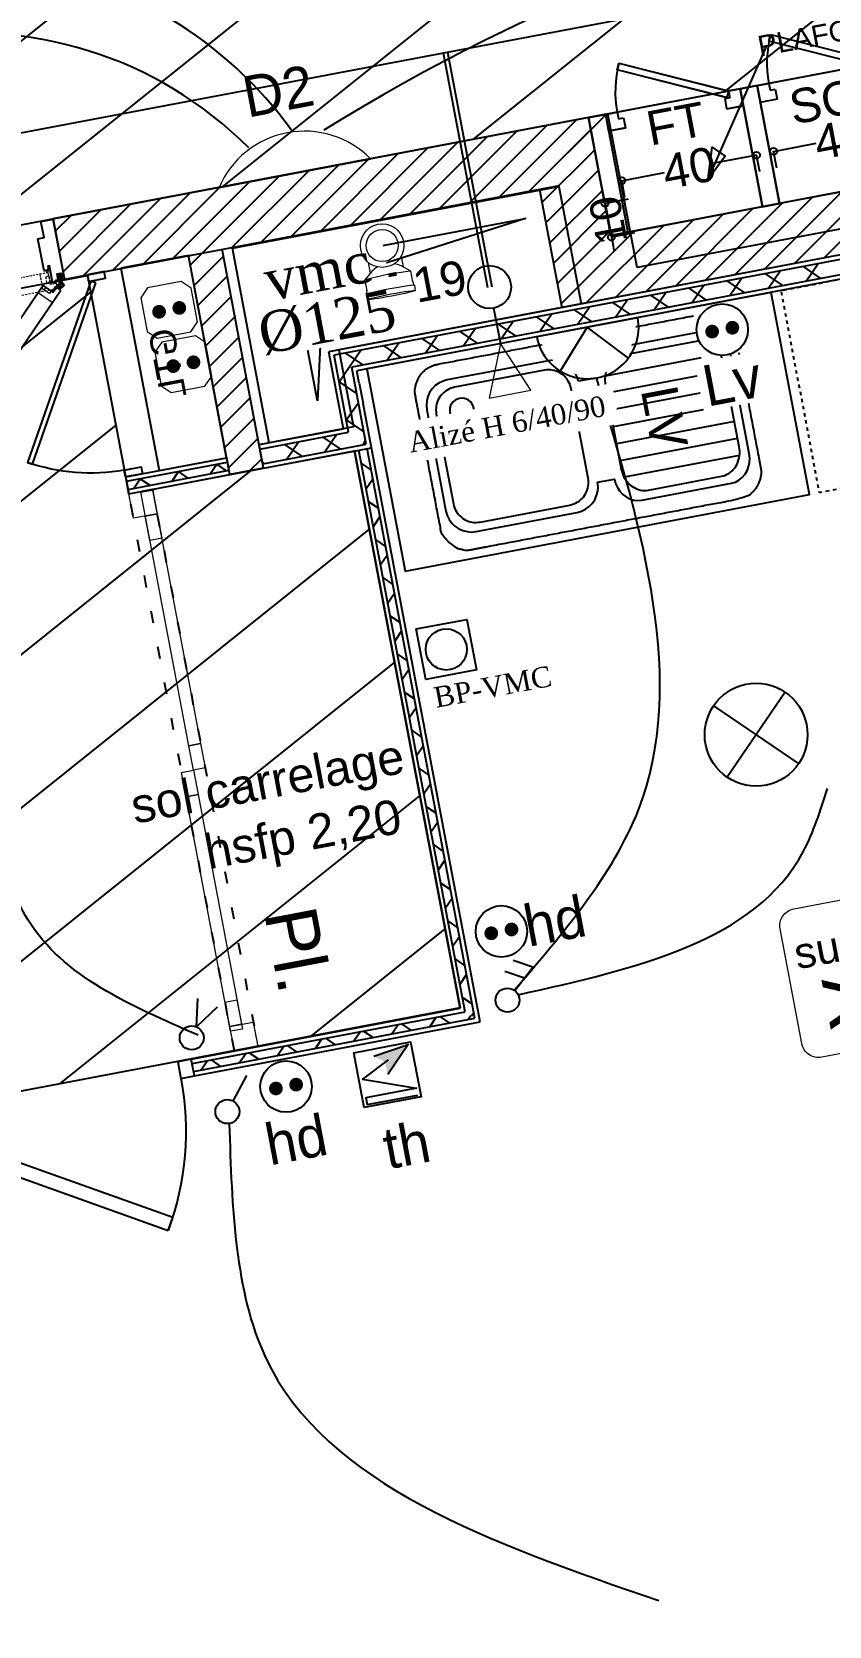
# Model space of a CAD drawing. Header units: centimetres. Extents: x 197412 to 267601, y -375791 to -305433.
# Drawn here: x 236331 to 238656, y -342435 to -337787 of the extents above; entities that cross this region are included whole.
import ezdxf

# ---------------------------------------------------------------- set-up
doc = ezdxf.new("R2010")
doc.units = ezdxf.units.CM
doc.header["$PDMODE"] = 67
for name, pattern in [('Style de ligne -1', [0.41664, 0.20828, -0.20836]), ('Style de ligne -16', [0.192476, 0.123031, -0.069444]), ('Style de ligne -5', [0.20828, 0.069425, -0.138855])]:
    doc.linetypes.add(name, pattern=pattern)
for name, color, linetype in [('3-BAT C-Niveau 0', 250, 'Continuous'), ('prlm-EAU-CHU', 42, 'Continuous'), ('prlm-GT', 242, 'Continuous'), ('prlm-VMC', 62, 'Continuous')]:
    doc.layers.add(name, color=color, linetype=linetype)
for name, color, linetype, lineweight in [('FAUX PLAFOND', 9, 'Continuous', 25), ('prlm-ELEC-CFA', 1, 'Continuous', 25), ('prlm-ELEC-CFO', 1, 'Continuous', 25), ('prlm-TELECOM', 3, 'Continuous', 25), ('RESERAVTION', 5, 'Continuous', 25)]:
    doc.layers.add(name, color=color, linetype=linetype, lineweight=lineweight)
doc.styles.add('Arial', font='arial.ttf')
doc.styles.add('Geneva', font='arial.ttf')
doc.styles.add('Helvetica', font='arial.ttf')
doc.styles.add('prlm-elec-cfa', font='comic.ttf', dxfattribs={"height": 12})
doc.styles.add('prlm-elec-cfo', font='comic.ttf', dxfattribs={"height": 12})
doc.styles.add('prlm-sejc', font='arial.ttf', dxfattribs={"height": 20})
doc.styles.add('prlm-vmc', font='pala.ttf', dxfattribs={"height": 14})
doc.styles.get("Standard").update_dxf_attribs({"font": 'ARIALUNI.TTF', "height": 100})
doc.dimstyles.new('IS cotation 1_20ème', dxfattribs={"dimtxt": 90, "dimasz": 20, "dimexe": 0, "dimexo": 0, "dimgap": 3, "dimtad": 0, "dimdec": 0, "dimtxsty": 'Arial', "dimblk": 'ORIGIN', "dimcen": 0, "dimdle": 10, "dimclrd": 256, "dimclre": 256, "dimclrt": 256, "dimazin": 0, "dimtfac": 1, "dimtdec": 0, "dimtix": 1, "dimtmove": 0, "dimatfit": 0, "dimldrblk": 'ORIGIN', "dimfxl": 10, "dimfrac": 2, "dimtolj": 1, "dimlwd": -1, "dimlwe": 25, "dimarcsym": 0})
doc.dimstyles.get("Standard").update_dxf_attribs({"dimtxt": 100, "dimasz": 20, "dimexe": 0.18, "dimexo": 0.0625, "dimgap": 0, "dimtad": 0, "dimtoh": 1, "dimdec": 0, "dimlfac": 0.1, "dimzin": 0, "dimdsep": 46, "dimtxsty": 'Arial', "dimblk": 'ORIGIN', "dimcen": 0.09, "dimclrd": 256, "dimclre": 256, "dimclrt": 256, "dimadec": 0, "dimazin": 0, "dimtfac": 1, "dimtdec": 0, "dimtofl": 0, "dimtmove": 0, "dimatfit": 3, "dimldrblk": 'ORIGIN', "dimfxl": 1, "dimtolj": 1, "dimtzin": 0, "dimlwd": -1, "dimlwe": 25, "dimarcsym": 0})
pattern_1 = [(45, (82627.55, 127994.637), (-31.2347524, 39.0434405), [])]
pattern_2 = [(218.65981, (82441.66, 127994.64), (-199.24783, 287.75041), [])]
pattern_3 = [(55.7236, (0, 0), (-1487.395, 1013.734), []), (55.7236, (98.3, 18.6), (-1487.395, 1013.734), []), (55.7236, (196.5, 37.2), (-1487.395, 1013.734), [])]

# ---------------------------------------------------------------- blocks, each defined once
blk = doc.blocks.new('xi.lumd2')
at = {"layer": 'prlm-ELEC-CFO', "color": 0}
blk.add_line((0, 22.49), (0, -22.49), dxfattribs=at)
at = {"layer": 'prlm-ELEC-CFO', "color": 0, "linetype": 'ByBlock', "lineweight": 13}
blk.add_arc((-15.08, 0), 27.08, 303.8441, 56.1559, dxfattribs=at)
blk = doc.blocks.new('xi.LV')
at = {"color": 0, "lineweight": 5}
blk.add_wipeout([(-7.5, -7.5), (7.5, -7.5), (7.5, 7.5), (-7.5, 7.5)], dxfattribs=at).dxf.layer = 'prlm-ELEC-CFO'
at = {"layer": 'prlm-ELEC-CFO', "color": 0, "linetype": 'ByBlock', "lineweight": 5, "const_width": 2}
for points in [[(-4, 0, 1), (-2, 0, 1)], [(2, 0, 1), (4, 0, 1)]]:
    blk.add_lwpolyline(points, format="xyb", close=True, dxfattribs=at)
at = {"layer": 'prlm-ELEC-CFO', "color": 0, "linetype": 'ByBlock', "lineweight": -2}
blk.add_circle((0, 0), 7.5, dxfattribs=at)
blk = doc.blocks.new('xi.PCHD')
at = {"color": 0, "lineweight": 5}
blk.add_wipeout([(-7.5, -7.5), (7.5, -7.5), (7.5, 7.5), (-7.5, 7.5)], dxfattribs=at).dxf.layer = 'prlm-ELEC-CFO'
at = {"layer": 'prlm-ELEC-CFO', "color": 0, "linetype": 'ByBlock', "lineweight": 5, "const_width": 2}
for points in [[(-4, 0, 1), (-2, 0, 1)], [(2, 0, 1), (4, 0, 1)]]:
    blk.add_lwpolyline(points, format="xyb", close=True, dxfattribs=at)
at = {"layer": 'prlm-ELEC-CFO', "color": 0, "linetype": 'ByBlock', "lineweight": -2}
blk.add_circle((0, 0), 7.5, dxfattribs=at)
blk = doc.blocks.new('xi.DA')
at = {"layer": 'prlm-ELEC-CFO', "color": 0}
for points in [[(0.61, -1.67), (7.04, 4.05), (1.81, 7.01)], [(4.05, 1.39), (-1.17, 4.34)]]:
    blk.add_lwpolyline(points, dxfattribs=at)
blk.add_circle((-2, -4), 3.5, dxfattribs=at)
blk = doc.blocks.new('xi.SA')
at = {"layer": 'prlm-ELEC-CFO', "color": 0}
blk.add_lwpolyline([(0.2, -1.28), (5.5, 5.28)], dxfattribs=at)
blk.add_circle((-2, -4), 3.5, dxfattribs=at)
blk = doc.blocks.new('xi.PTCE')
at = {"layer": 'prlm-ELEC-CFO', "color": 0}
for points in [[(-10.61, 10.61), (10.61, -10.61)], [(10.61, 10.61), (-10.61, -10.61)]]:
    blk.add_lwpolyline(points, dxfattribs=at)
at = {"layer": 'prlm-ELEC-CFO', "color": 0, "linetype": 'ByBlock'}
blk.add_circle((0, 0), 15, dxfattribs=at)
blk = doc.blocks.new('xi.ECAP')
at = {"color": 0}
blk.add_wipeout([(-15, 0), (-10.13, 11.06), (0, 15), (10.13, 11.06), (15, 0)], dxfattribs=at).dxf.layer = 'prlm-ELEC-CFO'
at = {"layer": 'prlm-ELEC-CFO', "color": 0, "linetype": 'ByBlock', "lineweight": -2, "flags": 128}
blk.add_lwpolyline([(15, 0, 1), (-15, 0)], format="xyb", close=True, dxfattribs=at)
at = {"layer": 'prlm-ELEC-CFO', "color": 0}
blk.add_lwpolyline([(-10.13, 11.06), (0, 0), (10.13, 11.06)], dxfattribs=at)
blk = doc.blocks.new('xi.4m²')
at = {"color": 0}
blk.add_wipeout([(-34.54, 20.54), (34.54, 20.54), (34.54, -20.54), (-34.54, -20.54)], dxfattribs=at).dxf.layer = 'prlm-ELEC-CFO'
at = {"layer": 'prlm-ELEC-CFO', "color": 0, "lineweight": 13}
blk.add_lwpolyline([(-31, 22), (31, 22, -0.414214), (36, 17), (36, -17, -0.414214), (31, -22), (-31, -22, -0.414214), (-36, -17), (-36, 17, -0.414214)], format="xyb", close=True, dxfattribs=at)
at = {"layer": 'prlm-ELEC-CFO', "color": 0, "attachment_point": 6, "line_spacing_factor": 0.8, "style": 'prlm-sejc'}
for s, insert, char_height in [('surf cuisine', (30.36, 8.9), 9), ('4 m²', (29.31, -9.19), 13)]:
    blk.add_mtext(s, dxfattribs=dict(at, insert=insert, char_height=char_height))
at = {"layer": 'prlm-ELEC-CFO', "color": 0, "style": 'prlm-sejc', "flags": 8}
blk.add_attdef('?', (-28.3, -16.79), '', height=20, dxfattribs=at)
blk = doc.blocks.new('xi.PCGTL')
at = {"layer": 'prlm-ELEC-CFO', "color": 0, "lineweight": 0}
blk.add_lwpolyline([(-7.5, -5), (-5, -7.5), (5, -7.5), (7.5, -5), (7.5, 5), (5, 7.5), (-5, 7.5), (-7.5, 5)], close=True, dxfattribs=at)
at = {"layer": 'prlm-ELEC-CFO', "color": 0, "linetype": 'ByBlock', "lineweight": 5, "const_width": 2}
for points in [[(-4, 0, 1), (-2, 0, 1)], [(2, 0, 1), (4, 0, 1)]]:
    blk.add_lwpolyline(points, format="xyb", close=True, dxfattribs=at)
blk = doc.blocks.new('xi.VV')
at = {"layer": 'prlm-ELEC-CFO', "color": 0}
blk.add_lwpolyline([(6.95, 3.42), (0.01, -1.13), (1.91, 6.95)], dxfattribs=at)
blk.add_circle((-2, -4), 3.5, dxfattribs=at)
blk = doc.blocks.new('xi.be')
at = {"layer": 'prlm-VMC', "color": 0, "linetype": 'ByBlock', "lineweight": 5, "flags": 128}
blk.add_lwpolyline([(-6.17, -15), (6.17, -15), (0, 0)], close=True, dxfattribs=at)
at = {"layer": 'prlm-VMC', "color": 0, "linetype": 'ByBlock', "lineweight": 5}
blk.add_solid([(0, -1), (5.17, -14), (-5.17, -14), (0, -1)], dxfattribs=at)
blk = doc.blocks.new('xi.cceu1')
at = {"layer": 'prlm-EAU-CHU', "color": 0, "lineweight": 13}
for p, q in [((-4.87, -7.27), (-4.87, -4.09)), ((4.87, -4.09), (4.87, -7.27)), ((-6.85, -8.92), (-6.85, -12.09)), ((-4.34, -6.83), (-6.84, -8.91)), ((6.84, -8.91), (4.34, -6.83)), ((6.85, -12.09), (6.85, -8.92)), ((-7.25, -13.12), (-6.97, -13.03)), ((-7.25, -13.12), (-7.11, -14.67)), ((-6.85, -12.09), (-6.97, -12.22)), ((-6.97, -12.22), (-6.97, -13.03)), ((6.97, -12.22), (6.85, -12.09)), ((6.94, -13.03), (7.25, -13.12)), ((6.97, -13.03), (6.97, -12.22)), ((7.11, -14.67), (7.25, -13.12))]:
    blk.add_line(p, q, dxfattribs=at)
for radius in [6.36, 4.67]:
    blk.add_circle((0, 0), radius, dxfattribs=at)
for centre, radius, start, end in [((0, -87.18), 78.56, 84.9975, 95.0025), ((-0.73, -11.68), 6.05, 106.1332, 126.5542), ((0.73, -11.68), 6.05, 53.4458, 73.8668), ((0.01, -119.65), 106.84, 86.281, 93.7477)]:
    blk.add_arc(centre, radius, start, end, dxfattribs=at)
blk.add_ellipse((0, -14.67), major_axis=(7.1, 0), ratio=0.043635, dxfattribs=at)
blk = doc.blocks.new('xi.bp-vmc-cui')
at = {"layer": 'prlm-VMC', "color": 0, "linetype": 'ByBlock', "lineweight": -2, "flags": 128}
blk.add_lwpolyline([(-7.5, 7.5), (7.5, 7.5), (7.5, -7.5), (-7.5, -7.5)], close=True, dxfattribs=at)
at = {"layer": 'prlm-VMC', "color": 0, "linetype": 'ByBlock', "lineweight": -2}
blk.add_circle((0, 0), 6, dxfattribs=at)
blk = doc.blocks.new('Groupe-137-1')
at = {"linetype": 'Style de ligne -5', "ltscale": 50.8, "flags": 128}
blk.add_lwpolyline([(15447.95, -46875.25), (15417.19, -46712.82), (15424.07, -46711.52), (15454.83, -46873.95)], close=True, dxfattribs=at)
at = {"linetype": 'Continuous', "lineweight": 18, "flags": 128}
for points in [[(15418.54, -46719.95), (15417.19, -46712.82), (15424.07, -46711.52), (15425.42, -46718.65)], [(15434.66, -46786.28), (15420.67, -46712.38), (15424.11, -46711.73), (15438.1, -46785.63)], [(15423.33, -46726.43), (15421.98, -46719.32), (15425.42, -46718.67), (15426.77, -46725.78)], [(15436.01, -46793.39), (15434.66, -46786.28), (15438.1, -46785.63), (15439.45, -46792.74)], [(15433.92, -46801.15), (15432.57, -46794.04), (15436.01, -46793.39), (15437.36, -46800.5)], [(15446.87, -46869.52), (15433.92, -46801.15), (15437.36, -46800.5), (15450.31, -46868.87)], [(15446.6, -46868.13), (15445.26, -46861.02), (15448.7, -46860.37), (15450.04, -46867.48)], [(15447.95, -46875.25), (15446.6, -46868.13), (15453.48, -46866.82), (15454.83, -46873.95)]]:
    blk.add_lwpolyline(points, close=True, dxfattribs=at)
blk = doc.blocks.new('xi.gtl')
at = {"linetype": 'Continuous', "flags": 128}
for points in [[(2.8, 22.99), (2.02, 24.35), (50.51, 52.34), (51.28, 50.98)], [(0, 25), (2.02, 25), (2.02, 20), (0, 20)], [(60, 25), (57.98, 25), (57.98, 20), (60, 20)], [(0, 15), (60, 15), (60, -5), (0, -5)]]:
    blk.add_lwpolyline(points, close=True, dxfattribs=at)
at = {"linetype": 'Continuous'}
blk.add_arc((2.02, 24.35), 55.99, 0.6678, 30, dxfattribs=at)
at = {"insert": (19.5, 10.66), "char_height": 7.565, "attachment_point": 1, "line_spacing_factor": 0.834288, "style": 'Helvetica'}
blk.add_mtext('GTL', dxfattribs=at)
at = {"flags": 1}
blk.add_attdef('GTL', (0, -5), '', height=0.018, dxfattribs=at)
blk = doc.blocks.new('_Origin')
at = {"color": 0, "linetype": 'ByBlock', "lineweight": -2}
blk.add_line((0, 0), (-1, 0), dxfattribs=at)
blk.add_circle((0, 0), 0.5, dxfattribs=at)
blk = doc.blocks.new('*D683')
at = {"layer": 'Defpoints', "color": 0, "transparency": 16777216}
for p in [(238886.7, -338060.9), (238896, -338109.9), (238503, -338184.3)]:
    blk.add_point(p, dxfattribs=at)
at = {"layer": 'RESERAVTION', "lineweight": 25, "transparency": 16777216}
for p, q in [((238896, -338109.8), (238886.7, -338060.8)), ((238503, -338184.2), (238493.7, -338135.2))]:
    blk.add_line(p, q, dxfattribs=at)
at = {"layer": 'RESERAVTION', "transparency": 16777216}
for p, q in [((238867.1, -338064.7), (238762.4, -338084.5)), ((238513.4, -338131.7), (238618, -338111.8))]:
    blk.add_line(p, q, dxfattribs=at)
at = {"layer": 'RESERAVTION', "transparency": 16777216, "xscale": 20, "yscale": 20, "zscale": 20}
for p, rotation in [((238886.7, -338060.9), 10.72360141139326), ((238493.7, -338135.4), 190.7236014113933)]:
    blk.add_blockref('_Origin', p, dxfattribs=dict(at, rotation=rotation))
at = {"layer": 'RESERAVTION', "transparency": 16777216, "insert": (238690.2, -338098.2), "char_height": 100, "attachment_point": 5, "rotation": 10.7236, "style": 'Arial'}
blk.add_mtext('\\A1;40', dxfattribs=at)
blk = doc.blocks.new('*D688')
at = {"layer": 'Defpoints', "color": 0, "transparency": 16777216}
for p in [(238444, -338146.6), (238453.3, -338195.5), (238060.3, -338270)]:
    blk.add_point(p, dxfattribs=at)
at = {"layer": 'RESERAVTION', "transparency": 16777216}
for p, q in [((238424.4, -338150.3), (238319.7, -338170.2)), ((238070.7, -338217.3), (238175.4, -338197.5))]:
    blk.add_line(p, q, dxfattribs=at)
at = {"layer": 'RESERAVTION', "lineweight": 25, "transparency": 16777216}
for p, q in [((238453.3, -338195.5), (238444, -338146.4)), ((238060.3, -338269.9), (238051, -338220.9))]:
    blk.add_line(p, q, dxfattribs=at)
at = {"layer": 'RESERAVTION', "transparency": 16777216, "xscale": 20, "yscale": 20, "zscale": 20}
for p, rotation in [((238444, -338146.6), 10.72360141139326), ((238051, -338221), 190.7236014113933)]:
    blk.add_blockref('_Origin', p, dxfattribs=dict(at, rotation=rotation))
at = {"layer": 'RESERAVTION', "transparency": 16777216, "insert": (238247.5, -338183.8), "char_height": 100, "attachment_point": 5, "rotation": 10.7236, "style": 'Arial'}
blk.add_mtext('\\A1;40', dxfattribs=at)
blk = doc.blocks.new('*D689')
at = {"layer": 'Defpoints', "color": 0, "transparency": 16777216}
for p in [(238069.7, -338274.5), (238020.8, -338385.6), (238088.4, -338372.8)]:
    blk.add_point(p, dxfattribs=at)
at = {"layer": 'RESERAVTION', "transparency": 16777216}
for p, q in [((237998.4, -338267.7), (237994.7, -338248)), ((238002.2, -338287.3), (238020.8, -338385.6)), ((238024.5, -338405.2), (238028.2, -338424.9))]:
    blk.add_line(p, q, dxfattribs=at)
at = {"layer": 'RESERAVTION', "lineweight": 25, "transparency": 16777216}
for p, q in [((238069.7, -338274.5), (238002.2, -338287.3)), ((238088.4, -338372.8), (238020.8, -338385.6))]:
    blk.add_line(p, q, dxfattribs=at)
at = {"layer": 'RESERAVTION', "transparency": 16777216, "xscale": 20, "yscale": 20, "zscale": 20}
for p, rotation in [((238002.2, -338287.3), 280.7236014113932), ((238020.8, -338385.6), 100.7236014113933)]:
    blk.add_blockref('_Origin', p, dxfattribs=dict(at, rotation=rotation))
at = {"layer": 'RESERAVTION', "transparency": 16777216, "insert": (238011.5, -338336.4), "char_height": 90, "attachment_point": 5, "rotation": 100.7236, "style": 'Arial'}
blk.add_mtext('\\A1;10', dxfattribs=at)
blk = doc.blocks.new('Evier 01 100x60')
at = {"linetype": 'Continuous'}
for p, q in [((7.88, -15), (42.12, -15)), ((42.12, -15), (42.5, -15)), ((7.5, -20), (42.5, -20)), ((7.5, -25), (42.5, -25)), ((7.5, -30), (42.5, -30)), ((7.5, -35), (42.5, -35)), ((7.5, -40), (42.5, -40)), ((7.88, -45), (42.12, -45)), ((42.12, -45), (42.5, -45))]:
    blk.add_line(p, q, dxfattribs=at)
at = {"linetype": 'Continuous', "flags": 128}
for points in [[(-10, 0), (110, 0), (110, -60), (-10, -60)], [(50, -15), (50.11, -13.7), (50.45, -12.43), (51, -11.25), (51.75, -10.18), (52.68, -9.25), (53.75, -8.5), (54.93, -7.95), (56.2, -7.61), (57.5, -7.5), (87.5, -7.5), (88.8, -7.61), (90.07, -7.95), (91.25, -8.5), (92.32, -9.25), (93.25, -10.18), (94, -11.25), (94.55, -12.43), (94.89, -13.7), (95, -15), (95, -45), (94.89, -46.3), (94.55, -47.57), (94, -48.75), (93.25, -49.82), (92.32, -50.75), (91.25, -51.5), (90.07, -52.05), (88.8, -52.39), (87.5, -52.5), (57.5, -52.5), (56.2, -52.39), (54.93, -52.05), (53.75, -51.5), (52.68, -50.75), (51.75, -49.82), (51, -48.75), (50.45, -47.57), (50.11, -46.3), (50, -45), (50, -45), (45, -45), (44.9, -46.3), (44.6, -47.57), (44.11, -48.75), (43.44, -49.82), (42.62, -50.75), (41.67, -51.5), (40.61, -52.05), (39.49, -52.39), (38.33, -52.5), (11.67, -52.5), (10.51, -52.39), (9.39, -52.05), (8.33, -51.5), (7.38, -50.75), (6.56, -49.82), (5.89, -48.75), (5.4, -47.57), (5.1, -46.3), (5, -45), (5, -15), (5, -15), (5.1, -13.7), (5.4, -12.43), (5.89, -11.25), (6.56, -10.18), (7.38, -9.25), (8.33, -8.5), (9.39, -7.95), (10.51, -7.61), (11.67, -7.5), (38.33, -7.5), (39.49, -7.61), (40.61, -7.95), (41.67, -8.5), (42.62, -9.25), (43.44, -10.18), (44.11, -11.25), (44.6, -12.43), (44.9, -13.7), (45, -15), (50, -15)], [(35.83, -10), (36.41, -10.03), (36.99, -10.11), (37.56, -10.26), (38.11, -10.45), (38.65, -10.7), (39.17, -11), (39.66, -11.36), (40.12, -11.75), (40.55, -12.2), (40.94, -12.68), (41.29, -13.2), (41.61, -13.75), (41.88, -14.33), (42.1, -14.93), (42.27, -15.56), (42.4, -16.2), (42.47, -16.85), (42.5, -17.5), (42.5, -42.5), (42.5, -42.5), (42.47, -43.15), (42.4, -43.8), (42.27, -44.44), (42.1, -45.07), (41.88, -45.67), (41.61, -46.25), (41.29, -46.8), (40.94, -47.32), (40.55, -47.8), (40.12, -48.25), (39.66, -48.64), (39.17, -49), (38.65, -49.3), (38.11, -49.55), (37.56, -49.74), (36.99, -49.89), (36.41, -49.97), (35.83, -50), (14.17, -50), (13.59, -49.97), (13.01, -49.89), (12.44, -49.74), (11.89, -49.55), (11.35, -49.3), (10.83, -49), (10.34, -48.64), (9.88, -48.25), (9.45, -47.8), (9.06, -47.32), (8.71, -46.8), (8.39, -46.25), (8.12, -45.67), (7.9, -45.07), (7.73, -44.44), (7.6, -43.8), (7.53, -43.15), (7.5, -42.5), (7.5, -17.5), (7.53, -16.85), (7.6, -16.2), (7.73, -15.56), (7.9, -14.93), (8.12, -14.33), (8.39, -13.75), (8.71, -13.2), (9.06, -12.68), (9.45, -12.2), (9.88, -11.75), (10.34, -11.36), (10.83, -11), (11.35, -10.7), (11.89, -10.45), (12.44, -10.26), (13.01, -10.11), (13.59, -10.03), (14.17, -10), (35.83, -10)], [(85.83, -10), (86.41, -10.03), (86.99, -10.1), (87.56, -10.23), (88.11, -10.4), (88.65, -10.62), (89.17, -10.89), (89.66, -11.21), (90.12, -11.56), (90.55, -11.95), (90.94, -12.38), (91.29, -12.84), (91.61, -13.33), (91.88, -13.85), (92.1, -14.39), (92.27, -14.94), (92.4, -15.51), (92.47, -16.09), (92.5, -16.67), (92.5, -43.33), (92.5, -43.33), (92.47, -43.91), (92.4, -44.49), (92.27, -45.06), (92.1, -45.61), (91.88, -46.15), (91.61, -46.67), (91.29, -47.16), (90.94, -47.62), (90.55, -48.05), (90.12, -48.44), (89.66, -48.79), (89.17, -49.11), (88.65, -49.38), (88.11, -49.6), (87.56, -49.77), (86.99, -49.9), (86.41, -49.97), (85.83, -50), (59.17, -50), (59.17, -50), (58.59, -49.97), (58.01, -49.9), (57.44, -49.77), (56.89, -49.6), (56.35, -49.38), (55.83, -49.11), (55.34, -48.79), (54.88, -48.44), (54.45, -48.05), (54.06, -47.62), (53.71, -47.16), (53.39, -46.67), (53.12, -46.15), (52.9, -45.61), (52.73, -45.06), (52.6, -44.49), (52.53, -43.91), (52.5, -43.33), (52.5, -16.67), (52.53, -16.09), (52.6, -15.51), (52.73, -14.94), (52.9, -14.39), (53.12, -13.85), (53.39, -13.33), (53.71, -12.84), (54.06, -12.38), (54.45, -11.95), (54.88, -11.56), (55.34, -11.21), (55.83, -10.89), (56.35, -10.62), (56.89, -10.4), (57.44, -10.23), (58.01, -10.1), (58.59, -10.03), (59.17, -10), (85.83, -10)]]:
    blk.add_lwpolyline(points, close=True, dxfattribs=at)
at = {"linetype": 'Continuous'}
blk.add_ellipse((85, -17), major_axis=(3.54, 0), ratio=1, dxfattribs=at)
blk.add_open_spline([(89.6, -2.5), (91.72, -2.5), (95.38, -4.69), (97.5, -8.49), (97.5, -30), (97.5, -51.51), (95.38, -55.31), (91.72, -57.5), (50, -57.5), (8.28, -57.5), (4.62, -55.31), (2.5, -51.51), (2.5, -30), (2.5, -8.49), (4.62, -4.69), (8.28, -2.5), (49.47, -2.5), (89.6, -2.5)], degree=2, knots=[0, 0, 0, 0.007967, 0.015935, 0.023902, 0.172105, 0.180072, 0.18804, 0.196007, 0.501992, 0.509959, 0.517926, 0.525894, 0.674097, 0.682064, 0.690032, 0.697999, 1, 1, 1], dxfattribs=at)
blk = doc.blocks.new('xi.TH')
at = {"color": 0, "lineweight": 5}
blk.add_wipeout([(-7.5, -7.5), (7.5, -7.5), (7.5, 7.5), (-7.5, 7.5)], dxfattribs=at).dxf.layer = 'prlm-ELEC-CFA'
at = {"layer": 'prlm-ELEC-CFA', "lineweight": 5}
blk.add_hatch(color=0, dxfattribs=at).paths.add_polyline_path([(-3, 6), (-0.1, 3.7), (0, 0), (7.5, 7.5)])
at = {"layer": 'prlm-ELEC-CFA', "color": 0}
for points in [[(-3, 6), (7.5, 7.5), (0, 0)], [(0.95, 4.23), (-7.5, 0), (7.5, -5.5), (-7.5, -5.5), (-7.5, -7.5), (7.5, -7.5)]]:
    blk.add_lwpolyline(points, dxfattribs=at)

msp = doc.modelspace()

# ---------------------------------------------------------------- hatches: boundary and pattern name
h = msp.add_hatch()
h.set_pattern_fill('02_ISOLANT', color=256, scale=10, angle=-169.2764, style=0, pattern_type=2)
h.set_pattern_definition([(235.723595, (82441.66, 127994.64), (66.106423, -45.054865), []), (325.723595, (82441.66, 127994.64), (-45.054865, -66.106423), [])])
h.paths.add_polyline_path([(239734.9, -338296.8), (239770, -338245.4), (237211.9, -338729.8), (237263.3, -338764.8)])
h = msp.add_hatch()
h.set_pattern_fill('MURS MACONNERIE-2', color=256, scale=10, style=0, pattern_type=2)
h.set_pattern_definition([(45, (82627.55, 127994.637), (-31.2347524, 39.0434405), [])])
h.paths.add_polyline_path([(236908.3, -339077.8), (237006.5, -339059.2), (236885.6, -338420.4), (236787.3, -338439)])
h = msp.add_hatch()
h.set_pattern_fill('BA 13', color=9, scale=10, style=0, pattern_type=2)
h.set_pattern_definition(pattern_2)
h.paths.add_polyline_path([(235367.1, -339538.5), (235215.7, -338738.9), (236493.1, -338497), (236613.7, -339133.6), (237271.9, -339008.9), (237579.3, -340632.1), (234711.8, -341176.8), (234435.3, -339716.6)])
h = msp.add_hatch()
h.set_pattern_fill('02_ISOLANT', color=256, scale=10, angle=100.7236, style=0, pattern_type=2)
h.set_pattern_definition([(145.723595, (82441.66, 127994.64), (-45.054865, -66.106423), []), (235.723595, (82441.66, 127994.64), (-66.106423, 45.054865), [])])
h.paths.add_polyline_path([(237254.4, -338954.2), (237305.8, -338989.3), (237263.3, -338764.8), (237211.9, -338729.8)])
h = msp.add_hatch()
h.set_pattern_fill('02_ISOLANT', color=256, scale=10, angle=10.7236, style=0, pattern_type=2)
h.set_pattern_definition([(55.723595, (82441.66, 127994.64), (-66.106423, 45.054865), []), (145.723595, (82441.66, 127994.64), (45.054865, 66.106423), [])])
h.paths.add_polyline_path([(236995.9, -339003.2), (237004.1, -339046.4), (237305.8, -338989.3), (237254.4, -338954.2)])
h = msp.add_hatch()
h.set_pattern_fill('02_ISOLANT', color=256, scale=10, angle=100.7236, style=0, pattern_type=2)
h.set_pattern_definition([(145.723595, (82441.66, 127994.64), (-45.054865, -66.106423), []), (235.723595, (82441.66, 127994.64), (-66.106423, 45.054865), [])])
h.paths.add_polyline_path([(237594.7, -340643.6), (237622.7, -340662.8), (237308.2, -339002.1), (237284.6, -339006.5)])
h = msp.add_hatch()
h.set_pattern_fill('02_ISOLANT', color=256, scale=10, angle=10.7236, style=0, pattern_type=2)
h.set_pattern_definition([(55.723595, (82441.66, 127994.64), (-66.106423, 45.054865), []), (145.723595, (82441.66, 127994.64), (45.054865, 66.106423), [])])
h.paths.add_polyline_path([(236606.7, -339097.3), (236611.1, -339120.8), (236905.9, -339065), (236901.4, -339041.4)])
h = msp.add_hatch()
h.set_pattern_fill('02_ISOLANT', color=256, scale=10, angle=10.723, style=0, pattern_type=2)
h.set_pattern_definition([(55.723046, (82441.66, 127994.64), (-66.105991, 45.055498), []), (145.723046, (82441.66, 127994.64), (45.055498, 66.105991), [])])
h.paths.add_polyline_path([(236798, -340794.5), (236802.5, -340818.1), (237622.7, -340662.8), (237594.7, -340643.6)])
at = {"layer": '3-BAT C-Niveau 0'}
h = msp.add_hatch(dxfattribs=at)
h.set_pattern_fill('MURS MACONNERIE-2', color=256, scale=10, style=0, pattern_type=2)
h.set_pattern_definition(pattern_1)
h.paths.add_polyline_path([(237867.1, -338236.3), (238010.5, -338025.9), (236392.3, -338332.4), (236425.8, -338509.2)])
h = msp.add_hatch(dxfattribs=at)
h.set_pattern_fill('MURS MACONNERIE-2', color=256, scale=10, style=0, pattern_type=2)
h.set_pattern_definition(pattern_1)
h.paths.add_polyline_path([(237954.2, -338036.6), (237810.9, -338246.9), (237876, -338590.8), (238019.3, -338380.4)])
h = msp.add_hatch(dxfattribs=at)
h.set_pattern_fill('MURS MACONNERIE-2', color=256, scale=10, style=0, pattern_type=2)
h.set_pattern_definition(pattern_1)
h.paths.add_polyline_path([(239783.5, -338229.8), (239750, -338053), (238019.3, -338380.4), (237876, -338590.8)])
at = {"layer": 'FAUX PLAFOND'}
h = msp.add_hatch(dxfattribs=at)
h.set_pattern_fill('BA 13', color=6, scale=10, style=0, pattern_type=2)
h.set_pattern_definition(pattern_2)
h.paths.add_polyline_path([(231437.6, -339270.7), (231393.3, -339279.1), (231393.3, -339279.2), (229700.5, -339599.8), (224818.6, -340524.4), (224818.6, -340524.3), (222646.5, -340935.7), (222646.5, -340935.7), (218945.4, -341636.6), (220323.7, -348914.6), (219107.7, -349144.9), (217729.4, -341866.9), (214344.2, -342508), (214325.6, -342409.7), (212095.3, -342832.1), (211556.4, -339986.5), (213785.8, -339559.1), (213767.1, -339460.8), (215316, -339167.5), (217152.3, -338819.7), (216443.4, -335076.3), (217624.3, -334852.7), (218340.7, -338635.3), (222076.9, -337927.7), (222128.4, -338199.9), (220944.3, -338424.1), (221396.5, -340811.7), (224752.6, -340175.9), (224395.1, -338287.7), (225513.6, -338075.9), (225706.2, -339093.9), (231208.4, -338051.9), (231208.4, -338052), (244427.3, -335548.6), (244658, -336766.9)])
h.paths.add_polyline_path([(217555.2, -339065.9), (218007.3, -341453.4), (220217.4, -341034.9), (219765.3, -338647.4)])
h.paths.add_polyline_path([(214589.7, -342100.7), (216484.4, -341741.8), (216032.3, -339354.3), (214137.6, -339713.1)])
at = {"layer": 'RESERAVTION'}
h = msp.add_hatch(dxfattribs=at)
h.set_pattern_fill('JIS_RC_18', color=256, scale=100)
h.set_pattern_definition(pattern_3)
h.paths.add_polyline_path([(238884.4, -338118.7), (238568.4, -338178.5), (238560.9, -338188.7), (238564.3, -338181), (238564.5, -338179.3), (238503.7, -338190.8), (238521.8, -338286.4), (238902.5, -338214.3)])
h = msp.add_hatch(dxfattribs=at)
h.set_pattern_fill('JIS_RC_18', color=256, scale=100)
h.set_pattern_definition(pattern_3)
h.paths.add_polyline_path([(238441.7, -338204.4), (238125.8, -338264.2), (238118.2, -338274.4), (238121.6, -338266.7), (238121.8, -338264.9), (238061, -338276.5), (238079.1, -338372.1), (238459.8, -338300)])

# ---------------------------------------------------------------- linework, layer by layer
for p, q in [((238479.4, -337814), (238484.4, -337794.6)), ((238799.2, -337895.3), (238479.4, -337814)), ((238484.4, -337794.6), (238804.2, -337875.9)), ((238037.2, -337897.4), (238042.2, -337878)), ((238357, -337978.8), (238037.2, -337897.4)), ((238037.3, -337897.7), (238042.2, -337878.3)), ((238357.1, -337979.1), (238037.3, -337897.7)), ((238042.2, -337878), (238362, -337959.4)), ((238042.2, -337878.3), (238362, -337959.7)), ((238362, -337959.4), (238357, -337978.8)), ((238362, -337959.7), (238357.1, -337979.1)), ((238396.4, -337952.9), (238362, -337959.4)), ((238396.4, -337953.2), (238362, -337959.7)), ((238362, -337959.4), (238365.7, -337979)), ((238362, -337959.7), (238365.8, -337979.3)), ((238405.7, -338002), (238396.4, -337952.9)), ((238405.7, -338002.3), (238396.4, -337953.2)), ((238445.6, -337943.9), (238479.9, -337937.4)), ((238445.6, -337943.9), (238454.9, -337993)), ((238479.9, -337937.4), (238483.7, -337957)), ((238483.7, -337957), (238498.4, -337954.2)), ((238498.4, -337954.2), (238504, -337983.7)), ((238365.7, -337979), (238351, -337981.8)), ((238365.8, -337979.3), (238351, -337982.1)), ((238351, -337981.8), (238356.5, -338011.3)), ((238351, -337982.1), (238356.6, -338011.6)), ((238356.5, -338011.3), (238405.7, -338002)), ((238356.6, -338011.6), (238405.7, -338002.3)), ((238504, -337983.7), (238454.9, -337993)), ((238003.4, -338027.3), (238037.7, -338020.8)), ((238003.4, -338027.6), (238037.8, -338021.1)), ((238003.4, -338027.3), (238012.7, -338076.4)), ((238003.4, -338027.6), (238012.7, -338076.7)), ((238037.7, -338020.8), (238041.5, -338040.4)), ((238037.8, -338021.1), (238041.5, -338040.7)), ((238041.5, -338040.4), (238056.2, -338037.6)), ((238041.5, -338040.7), (238056.3, -338037.9)), ((238056.2, -338037.6), (238061.8, -338067.1)), ((238056.3, -338037.9), (238061.8, -338067.4)), ((238061.8, -338067.1), (238012.7, -338076.4)), ((238061.8, -338067.4), (238012.7, -338076.7)), ((239780.3, -338230.2), (237196.7, -338719.4)), ((239770, -338245.4), (237211.9, -338729.8)), ((239770, -338245.4), (237211.9, -338729.8)), ((238903.7, -338213.3), (238510.7, -338287.8)), ((239734.9, -338296.8), (237263.3, -338764.8)), ((239734.9, -338296.8), (237263.3, -338764.8)), ((239724.6, -338312), (237278.5, -338775.2)), ((239724.6, -338312), (237278.5, -338775.2)), ((238461.5, -338296.7), (238068.5, -338371.2)), ((238461.6, -338297.1), (238068.5, -338371.5)), ((237006.5, -339059.2), (236885.6, -338420.4)), ((237006.5, -339059.2), (236885.6, -338420.4)), ((236908.3, -339077.8), (236787.3, -338439)), ((236908.3, -339077.8), (236787.3, -338439)), ((237239.2, -338943.9), (237196.7, -338719.4)), ((237239.2, -338943.9), (237196.7, -338719.4)), ((237254.4, -338954.2), (237211.9, -338729.8)), ((237254.4, -338954.2), (237211.9, -338729.8)), ((237305.8, -338989.3), (237263.3, -338764.8)), ((237305.8, -338989.3), (237263.3, -338764.8)), ((237285.3, -338811.1), (237278.5, -338775.2)), ((237285.3, -338811.1), (237296.4, -338870.1)), ((237285.3, -338811.1), (237296.4, -338870.1)), ((237321, -338999.6), (237296.4, -338870.1)), ((236993.5, -338990.4), (237239.2, -338943.9)), ((236993.5, -338990.4), (237239.2, -338943.9)), ((237006.5, -339059.2), (236993.5, -338990.4)), ((236995.9, -339003.2), (237254.4, -338954.2)), ((236995.9, -339003.2), (237254.4, -338954.2)), ((237004.1, -339046.4), (237305.8, -338989.3)), ((237004.1, -339046.4), (237305.8, -338989.3)), ((236604.3, -339084.5), (236899, -339028.7)), ((236604.3, -339084.5), (236899, -339028.7)), ((236908.3, -339077.8), (236899, -339028.7)), ((237006.5, -339059.2), (237321, -338999.6)), ((237579.5, -340633.3), (237271.9, -339008.9)), ((237579.5, -340633.3), (237271.9, -339008.9)), ((237594.7, -340643.6), (237284.6, -339006.5)), ((237594.7, -340643.6), (237284.6, -339006.5)), ((237622.7, -340662.8), (237308.2, -339002.1)), ((237622.7, -340662.8), (237308.2, -339002.1)), ((237637.9, -340673.1), (237321, -338999.6)), ((236606.7, -339097.3), (236901.4, -339041.4)), ((236606.7, -339097.3), (236901.4, -339041.4)), ((236611.1, -339120.8), (236905.9, -339065)), ((236611.1, -339120.8), (236905.9, -339065)), ((236613.6, -339133.6), (236908.3, -339077.8)), ((237006.5, -339059.2), (236908.3, -339077.8)), ((236613.6, -339133.6), (236604.3, -339084.5)), ((236795.6, -340781.7), (237579.5, -340633.3)), ((236795.6, -340781.7), (237579.5, -340633.3)), ((236798, -340794.5), (237594.7, -340643.6)), ((236798, -340794.5), (237594.7, -340643.6)), ((236802.5, -340818.1), (237622.7, -340662.8)), ((236802.5, -340818.1), (237622.7, -340662.8)), ((236804.9, -340830.9), (237637.9, -340673.1)), ((236804.9, -340830.9), (236795.6, -340781.7))]:
    msp.add_line(p, q)
at = {"linetype": 'Style de ligne -16', "lineweight": 18, "ltscale": 50.8}
msp.add_line((236353.9, -338493.8), (236363.2, -338542.9), dxfattribs=at)
at = {"linetype": 'Continuous'}
for p, q in [((236413.4, -338508.3), (236415, -338517)), ((236795.6, -340781.7), (236756.3, -340789.2)), ((236756.3, -340789.2), (236765.6, -340838.3)), ((236804.9, -340830.9), (236795.6, -340781.7)), ((236765.6, -340838.3), (236804.9, -340830.9)), ((236741.8, -341243.9), (235960.2, -340964.5)), ((235946.7, -341002.2), (236728.3, -341281.5)), ((236728.3, -341281.5), (236741.8, -341243.9))]:
    msp.add_line(p, q, dxfattribs=at)
at = {"linetype": 'Continuous', "lineweight": 18}
msp.add_line((236349.8, -338547.4), (236391.1, -338575.6), dxfattribs=at)
at = {"flags": 128}
for points in [[(238396.4, -337952.9), (238461.5, -338296.7), (238510.6, -338287.4), (238445.5, -337943.6)], [(238396.4, -337953.2), (238461.6, -338297.1), (238510.7, -338287.8), (238445.6, -337943.9)], [(238396.4, -337953.2), (238445.6, -337943.9), (238510.7, -338287.8), (238461.6, -338297.1)], [(237954.2, -338036.6), (238003.4, -338027.3), (238068.5, -338371.2), (238019.4, -338380.5)], [(237954.3, -338036.9), (238003.4, -338027.6), (238068.5, -338371.5), (238019.4, -338380.8)]]:
    msp.add_lwpolyline(points, close=True, dxfattribs=at)
at = {"linetype": 'Continuous', "flags": 128}
for points in [[(236392.4, -338332.9), (236425.8, -338509.7), (236390.8, -338516.4), (236381.9, -338469.1), (236377, -338470), (236379.1, -338480.9), (236366.3, -338483.4), (236348.6, -338390), (236366.3, -338386.7), (236357.3, -338339.5)], [(236415.5, -338539.9), (236403.1, -338531.4), (236393, -338546.1), (236364.1, -338526.4), (235845.6, -339287.2), (235874.5, -339306.9), (235864.5, -339321.6), (235876.9, -339330.1)], [(236421, -338510.6), (236401.2, -338514.4), (236400.5, -338510.8), (236420.4, -338507)], [(236413.4, -338508.3), (236407.8, -338509.4), (236404.6, -338492.8), (236410.2, -338491.7)], [(236419, -338507.3), (236413.4, -338508.3), (236410.2, -338491.7), (236415.8, -338490.7)]]:
    msp.add_lwpolyline(points, close=True, dxfattribs=at)
at = {"linetype": 'Style de ligne -1', "ltscale": 50.8, "flags": 128}
msp.add_lwpolyline([(239217, -339018.7), (238627.5, -339130.6), (238515.6, -338541.1), (239105, -338429.2)], close=True, dxfattribs=at)
at = {"linetype": 'Continuous', "lineweight": 18, "flags": 128}
for points in [[(236381.3, -338470.2), (236384.1, -338485), (236383, -338486.6), (236376.3, -338487.9), (236371.4, -338484.5), (236371.2, -338483.4), (236380.2, -338481.6), (236378.2, -338470.8)], [(236387.4, -338542.3), (236382.1, -338550), (236366.7, -338539.6), (236372, -338531.8)]]:
    msp.add_lwpolyline(points, close=True, dxfattribs=at)
at = {"ltscale": 50.8, "flags": 128}
msp.add_lwpolyline([(235367.1, -339538.5), (235215.7, -338738.9), (236493.1, -338497), (236613.7, -339133.6), (237271.9, -339008.9), (237579.3, -340632.1), (234711.8, -341176.8), (234435.3, -339716.6)], close=True, dxfattribs=at)
at = {"linetype": 'Style de ligne -16', "lineweight": 18, "ltscale": 50.8, "flags": 128}
for points in [[(236405.7, -338534.8), (236402.9, -338520.1), (236385.4, -338523.4), (236378.9, -338489), (235474.3, -338660.3), (235480.8, -338694.7), (235463.3, -338698), (235466.1, -338712.8)], [(236384.1, -338516.7), (236374.9, -338518.4), (236371.4, -338500.2), (236380.7, -338498.4)]]:
    msp.add_lwpolyline(points, close=True, dxfattribs=at)
msp.add_lwpolyline([(236387.1, -338517.4), (236393.1, -338518.1), (236401.6, -338516.5), (236402.1, -338519.2), (236394.2, -338520.7), (236386.9, -338518.6), (236387.1, -338517.4)], dxfattribs=at)
at = {"linetype": 'Continuous', "flags": 128}
for points in [[(236403.7, -338524.2), (236410.2, -338523, 0.143165), (236409.9, -338526.8, 0.143165), (236411.6, -338530.3), (236405, -338531.5)], [(236417.7, -338511.3), (236419.2, -338519.1, 0.143165), (236415.3, -338518.8, 0.143165), (236411.9, -338520.5), (236410.4, -338512.7)], [(236406.5, -338533.8), (236410.3, -338528.2, 0.143165), (236412.7, -338531.2, 0.143165), (236416.4, -338532.4), (236412.7, -338538)]]:
    msp.add_lwpolyline(points, format="xyb", close=True, dxfattribs=at)
at = {"linetype": 'Continuous', "lineweight": 18, "flags": 128}
msp.add_lwpolyline([(236390, -338540.7), (236394.7, -338536.9), (236399.6, -338529.8), (236401.9, -338531.3), (236397.4, -338538), (236390.8, -338541.7), (236390, -338540.7)], dxfattribs=at)
at = {"linetype": 'Continuous'}
for radius in [6.89, 4.29]:
    msp.add_circle((236416.6, -338525.5), radius, dxfattribs=at)
for centre in [(238804.2, -337875.9), (238362, -337959.4), (238362, -337959.7)]:
    msp.add_arc(centre, 330, 165.7236, 190.7236)
msp.add_arc((235950.1, -340992.7), 830.5, 339.6399, 10.723, dxfattribs=at)
at = {"layer": '3-BAT C-Niveau 0'}
for p, q in [((238010.5, -338025.9), (236392.3, -338332.4)), ((238010.5, -338025.9), (236392.3, -338332.4)), ((237954.2, -338036.6), (238019.3, -338380.4)), ((237954.2, -338036.6), (238019.3, -338380.4)), ((239750, -338053), (238019.3, -338380.4)), ((239750, -338053), (238019.3, -338380.4)), ((237867.1, -338236.3), (236425.8, -338509.2)), ((237867.1, -338236.3), (236425.8, -338509.2)), ((237810.9, -338246.9), (237876, -338590.8)), ((237810.9, -338246.9), (237876, -338590.8)), ((239783.5, -338229.8), (237876, -338590.8)), ((239783.5, -338229.8), (237876, -338590.8)), ((236392.3, -338332.4), (236425.8, -338509.2))]:
    msp.add_line(p, q, dxfattribs=at)
at = {"layer": '3-BAT C-Niveau 0', "flags": 128}
for points in [[(239766.6, -338157.9), (238095.4, -338474.4), (238010.5, -338025.9), (239681.7, -337709.4)], [(237163.4, -338863.1), (237087.1, -338460.3), (237770, -338331), (237179.9, -338520.1)]]:
    msp.add_lwpolyline(points, close=True, dxfattribs=at)
at = {"layer": 'prlm-ELEC-CFO'}
msp.add_arc((240147.3, -342833.5), 5607.5, 78.3732, 121.9234, dxfattribs=at)
msp.add_spline([(236815.8, -340712.1), (236319.9, -340376.5), (236228.8, -340153.1)], degree=3, dxfattribs=at)
at = {"layer": 'prlm-VMC', "ltscale": 25}
for p, q in [((237530, -337848.4), (237659.5, -338532.2)), ((237542.3, -337846.1), (237671.8, -338529.9))]:
    msp.add_line(p, q, dxfattribs=at)
at = {"layer": 'prlm-VMC'}
msp.add_lwpolyline([(237677.3, -338592.4), (237696.9, -338696)], dxfattribs=at)
msp.add_circle((237665.6, -338531), 62.5, dxfattribs=at)
at = {"layer": 'RESERAVTION'}
msp.add_lwpolyline([(238470.8, -337831.3), (238302.6, -338214.2), (238314.2, -338123.1), (238352.9, -338149.4), (238301.2, -338219.3)], dxfattribs=at)

# ---------------------------------------------------------------- block references
at = {"xscale": -10, "yscale": 10, "zscale": 10}
for name, p, rotation in [('xi.gtl', (236737.9, -338448.5), 100.7235947438426), ('Evier 01 100x60', (238388, -338565.1), 10.72359474387957)]:
    msp.add_blockref(name, p, dxfattribs=dict(at, rotation=rotation))
at = {"xscale": 10, "yscale": 10, "zscale": 10}
msp.add_blockref('Groupe-137-1', (82441.7, 127994.6), dxfattribs=at)
at = {"layer": 'prlm-ELEC-CFO', "xscale": 10, "yscale": 10, "zscale": 10, "rotation": 10.72360141139323}
for name, p in [('xi.PCGTL', (236731.2, -338597.5)), ('xi.PCGTL', (236772.5, -338755.9)), ('xi.bp-vmc-cui', (237539.2, -339587.5)), ('xi.PTCE', (238442.8, -339836)), ('xi.VV', (236809, -340676.8))]:
    msp.add_blockref(name, p, dxfattribs=at)

# ---------------------------------------------------------------- texts
at = {"style": 'Helvetica'}
msp.add_text('sol carrelage', height=100.872, rotation=10.7236, dxfattribs=at).set_placement((236630.7, -340096))
for s, insert, char_height, attachment_point, rotation, line_spacing_factor, style in [('LV', (238227.7, -338900.8), 106.57, 2, 280.725, 1.060906, 'Geneva'), ('hsfp 2,20', (237111.3, -340075.7), 100.87, 2, 10.7236, 0.834288, 'Helvetica'), ('Pl.', (237156.4, -340327.6), 151.31, 1, 280.7236, 0.834288, 'Helvetica')]:
    msp.add_mtext(s, dxfattribs=dict(insert=insert, char_height=char_height, attachment_point=attachment_point, rotation=rotation, line_spacing_factor=line_spacing_factor, style=style))
at = {"layer": '3-BAT C-Niveau 0', "insert": (237205.7, -338522.4), "char_height": 100, "attachment_point": 1, "rotation": 10.7236, "line_spacing_factor": 0.25, "style": 'Geneva'}
msp.add_mtext('GT 19', dxfattribs=at)
at = {"layer": 'prlm-ELEC-CFO', "style": 'Geneva'}
msp.add_text('SG', height=99.66, rotation=10.7236, dxfattribs=at).set_placement((238550.7, -338057.5))
at = {"layer": 'prlm-ELEC-CFO', "insert": (237498.3, -339698.9), "char_height": 60, "attachment_point": 1, "rotation": 10.7236, "style": 'prlm-vmc'}
msp.add_mtext_dynamic_manual_height_columns('BP-VMC', width=101.13, gutter_width=50, heights=[0], dxfattribs=at)
at = {"layer": 'prlm-TELECOM', "insert": (238208.4, -338054.3), "char_height": 99.66, "width": 556.525, "attachment_point": 5, "rotation": 10.7236, "line_spacing_factor": 0.72537, "style": 'Geneva'}
msp.add_mtext('FT', dxfattribs=at)
at = {"layer": 'RESERAVTION', "style": 'Arial'}
msp.add_text('PLAFOND', height=60, rotation=10.7236, dxfattribs=at).set_placement((238453.9, -337859.4))

# ---------------------------------------------------------------- dimensions: what is measured, and where the dimension line sits
at = {"layer": 'RESERAVTION'}
for base, p1, p2, angle, dimstyle, override, picture, middle in [((238886.7, -338060.9), (238503, -338184.3), (238896, -338109.9), 10.7236, 'Standard', {"dimtxsty": 'Arial'}, '*D683', (238690.2, -338098.2)), ((238444, -338146.6), (238060.3, -338270), (238453.3, -338195.5), 10.7236, 'Standard', {"dimtxsty": 'Arial'}, '*D688', (238247.5, -338183.8)), ((238020.8, -338385.6), (238069.7, -338274.5), (238088.4, -338372.8), 100.7236, 'IS cotation 1_20ème', {"dimlfac": 0.1, "dimzin": 0, "dimdsep": 46, "dimpost": '<>'}, '*D689', (238011.5, -338336.4))]:
    dim = msp.add_linear_dim(base=base, p1=p1, p2=p2, angle=angle, dimstyle=dimstyle, override=override, dxfattribs=at)
    dim.commit()
    dim.dimension.update_dxf_attribs({"geometry": picture, "text_midpoint": middle})

# ---------------------------------------------------------------- next in the draw order: block references
at = {"layer": 'prlm-ELEC-CFA', "xscale": 9.999999999999998, "yscale": 9.999999999999998, "zscale": 9.999999999999998, "rotation": 10.72360141139323}
msp.add_blockref('xi.TH', (237368.4, -340826.7), dxfattribs=at)

# ---------------------------------------------------------------- next in the draw order: texts
at = {"layer": 'prlm-ELEC-CFO', "char_height": 120, "rotation": 10.7236, "line_spacing_factor": 0.8, "style": 'prlm-elec-cfo', "bg_fill": 3, "bg_fill_color": 256, "bg_fill_transparency": 0}
for s, insert, attachment_point, box_fill_scale in [('D2', (237038, -337900.6), 2, 0.95), ('Lv', (238372.3, -338805.4), 5, 1.1), ('hd', (237855.5, -340379.9), 5, 1.1), ('hd', (237101.4, -341017.3), 5, 1.1)]:
    msp.add_mtext(s, dxfattribs=dict(at, insert=insert, attachment_point=attachment_point, box_fill_scale=box_fill_scale))

# ---------------------------------------------------------------- next in the draw order: linework, layer by layer
at = {"layer": 'prlm-ELEC-CFO'}
msp.add_lwpolyline([(237269.8, -340763), (237435.3, -340731.7), (237465.6, -340891.4), (237300.1, -340922.8)], close=True, dxfattribs=at)
msp.add_arc((236110.5, -338782), 1207, 35.9287, 127.4108, dxfattribs=at)

# ---------------------------------------------------------------- next in the draw order: block references
at = {"layer": 'prlm-ELEC-CFO', "xscale": 10, "yscale": 10, "zscale": 10}
for name, p, rotation in [('xi.lumd2', (237097.6, -338199.2), 100.7236014113411), ('xi.LV', (238343.9, -338655.2), 10.72360141139323), ('xi.PCHD', (237699.9, -340409.4), 10.72360141139323), ('xi.PCHD', (237071.9, -340861.7), 10.72360141139323)]:
    msp.add_blockref(name, p, dxfattribs=dict(at, rotation=rotation))

# ---------------------------------------------------------------- next in the draw order: linework, layer by layer
at = {"layer": 'prlm-ELEC-CFO'}
for points in [[(237737.4, -340581), (238098.6, -340057.6), (237977, -338795.9)], [(237748.8, -340594.1), (238580.5, -340176), (238650.8, -339993)], [(236906.2, -340969.4), (237012, -341651.6), (238158.8, -342360.2)]]:
    msp.add_spline(points, degree=3, dxfattribs=at)

# ---------------------------------------------------------------- next in the draw order: block references
at = {"layer": 'prlm-ELEC-CFO', "xscale": 10, "yscale": 10, "zscale": 10, "rotation": 10.72360141139323}
for name, p in [('xi.DA', (237729.7, -340566.8)), ('xi.SA', (236913, -340891.8))]:
    msp.add_blockref(name, p, dxfattribs=at)

# ---------------------------------------------------------------- next in the draw order: block references
at = {"layer": 'prlm-ELEC-CFO', "xscale": 10, "yscale": 10, "zscale": 10, "rotation": 190.7236014113933}
msp.add_blockref('xi.ECAP', (237950.3, -338648.3), dxfattribs=at)
at = {"layer": 'prlm-ELEC-CFO', "xscale": 10, "yscale": 10, "zscale": 10, "rotation": 10.72360141139323}
msp.add_blockref('xi.4m²', (238897.8, -340502.3), dxfattribs=at).add_auto_attribs({'?': '>'})

# ---------------------------------------------------------------- next in the draw order: texts
at = {"layer": 'prlm-ELEC-CFO', "insert": (237423.6, -341032.6), "char_height": 120, "attachment_point": 5, "rotation": 10.7236, "line_spacing_factor": 0.8, "style": 'prlm-elec-cfa', "bg_fill": 3, "box_fill_scale": 1.1, "bg_fill_color": 256, "bg_fill_transparency": 0}
msp.add_mtext('th', dxfattribs=at)

# ---------------------------------------------------------------- next in the draw order: linework, layer by layer
at = {"layer": 'prlm-GT'}
msp.add_lwpolyline([(236915.6, -338417.7), (237867.3, -338237.4), (237932.2, -338580.1), (237226.1, -338713.8), (237268.7, -338938.3), (237023, -338984.8)], close=True, dxfattribs=at)
at = {"layer": 'prlm-VMC'}
msp.add_line((232524.6, -338796.3), (246075.4, -336230.1), dxfattribs=at)

# ---------------------------------------------------------------- next in the draw order: block references
at = {"layer": 'prlm-ELEC-CFO', "xscale": 10, "yscale": 10, "zscale": 10, "rotation": 10.72360141139323}
msp.add_blockref('xi.be', (237696.9, -338696), dxfattribs=at)

# ---------------------------------------------------------------- next in the draw order: texts
at = {"layer": 'prlm-VMC', "color": 3, "linetype": 'ByBlock', "lineweight": -2, "insert": (237152.3, -338424.9), "char_height": 120, "width": 378.475, "attachment_point": 2, "rotation": 10.7236, "line_spacing_factor": 0.75, "style": 'prlm-vmc', "bg_fill": 3, "box_fill_scale": 1.1, "bg_fill_color": 256, "bg_fill_transparency": 0}
msp.add_mtext('vmc\\P%%C125', dxfattribs=at)
at = {"layer": 'prlm-VMC', "ltscale": 25, "insert": (237715.7, -338930.9), "char_height": 60, "width": 586.147, "attachment_point": 5, "rotation": 10.7236, "line_spacing_factor": 0.8, "style": 'prlm-vmc', "bg_fill": 2}
msp.add_mtext('Alizé H 6/40/90', dxfattribs=at)

# ---------------------------------------------------------------- next in the draw order: linework, layer by layer
at = {"layer": '3-BAT C-Niveau 0', "ltscale": 50.8, "flags": 128}
msp.add_lwpolyline([(225706.2, -339093.9), (231208.4, -338051.9), (231208.4, -338052), (244427.3, -335548.6), (244658, -336766.9), (231437.6, -339270.7), (231393.3, -339279.1), (231393.3, -339279.2), (229700.5, -339599.8)], dxfattribs=at)
at = {"layer": 'prlm-ELEC-CFO'}
msp.add_arc((236155.1, -338932.1), 1142, 44.9419, 155.8692, dxfattribs=at)

# ---------------------------------------------------------------- next in the draw order: block references
at = {"layer": 'prlm-EAU-CHU', "xscale": 10, "yscale": 10, "zscale": 10, "rotation": 10.72360141139323}
msp.add_blockref('xi.cceu1', (237352.2, -338410.1), dxfattribs=at)

doc.saveas('drawing.dxf')
